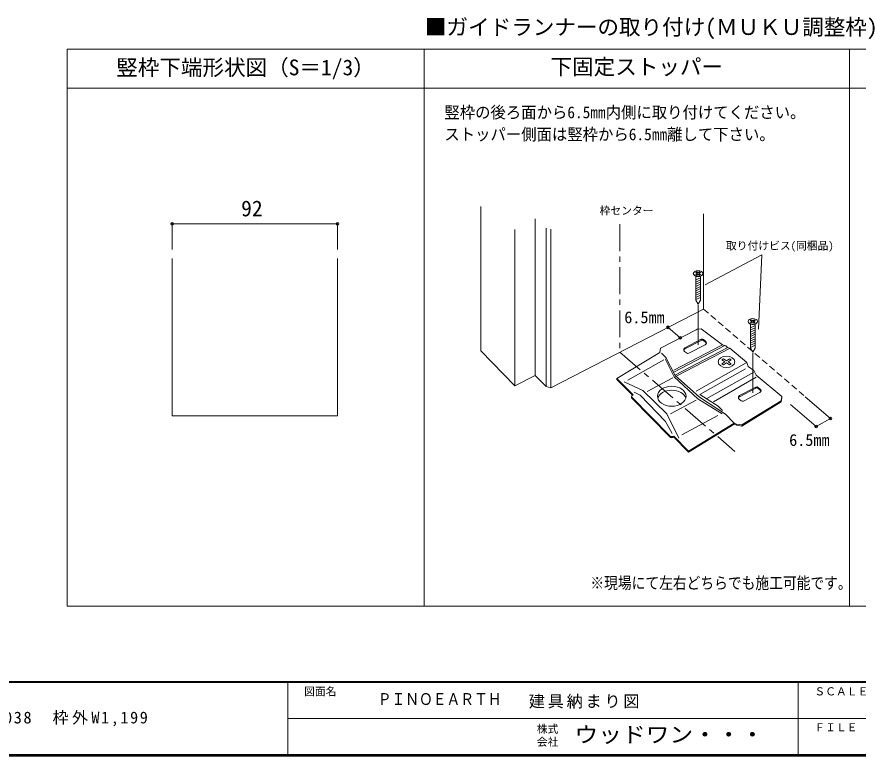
# Model space of a CAD drawing. Units: millimetres, scale not verified, with parts at other scales. Extents: x -973 to 977, y -718 to 696.
# Drawn here: x -250 to 531, y -701 to -15 of the extents above; entities that cross this region are included whole.
import ezdxf
from ezdxf.enums import TextEntityAlignment as Align

# ---------------------------------------------------------------- set-up
doc = ezdxf.new("R2010")
doc.units = ezdxf.units.MM
doc.header["$LTSCALE"] = 5
doc.header["$PDMODE"] = 32
doc.header["$PDSIZE"] = 2.5
doc.linetypes.add('CHAIN1', pattern=[8, 5, -1, 1, -1])
doc.linetypes.add('DASHED1', pattern=[1.8, 1.2, -0.6])
for name, color, linetype, lineweight in [('0-0_補助線', 3, 'Continuous', 9), ('0-C_ハッチ', 7, 'Continuous', 9), ('F-1_枠', 6, 'Continuous', 9)]:
    doc.layers.add(name, color=color, linetype=linetype, lineweight=lineweight)
doc.layers.add('F-A_文字', color=7, linetype='Continuous')
doc.styles.add('ＭＳ ゴシック', font='')
doc.styles.get('ＭＳ ゴシック').set_extended_font_data('MS Gothic')

msp = doc.modelspace()

# ---------------------------------------------------------------- linework, layer by layer
at = {"layer": '0-0_補助線'}
for p, q in [((-203.091, -45.151), (127.854, -45.151)), ((-203.091, -45.151), (-203.091, -561.667)), ((-203.091, -81.151), (127.854, -81.151)), ((-105.816, -239.311), (-105.816, -385.192)), ((47.518, -239.311), (47.518, -385.192)), ((-105.816, -385.192), (47.518, -385.192))]:
    msp.add_line(p, q, dxfattribs=at)
at = {"layer": '0-0_補助線', "color": 4}
msp.add_line((-105.816, -207.054), (-105.816, -230.977), dxfattribs=at)
msp.add_lwpolyline([(-105.816, -207.054), (47.518, -207.054), (47.518, -230.977)], dxfattribs=at)
at = {"layer": '0-0_補助線', "color": 7}
for p in [(-105.816, -207.054), (47.518, -207.054)]:
    msp.add_point(p, dxfattribs=at)
at = {"layer": '0-C_ハッチ', "color": 3}
for p, q in [((127.854, -45.151), (917.454, -45.151)), ((127.854, -561.667), (127.854, -45.151)), ((522.654, -561.667), (522.654, -45.151)), ((917.454, -81.151), (127.854, -81.151)), ((-203.091, -561.667), (917.454, -561.667))]:
    msp.add_line(p, q, dxfattribs=at)
at = {"layer": '0-C_ハッチ', "color": 2}
for p, q in [((180.447, -191.037), (180.447, -325.03)), ((230.989, -347.7), (230.989, -202.324)), ((387.158, -286.103), (387.158, -197.817)), ((212.154, -357.395), (212.154, -212.282)), ((245.368, -212.122), (245.368, -359.101)), ((245.368, -359.101), (387.167, -286.111)), ((212.154, -357.395), (180.447, -325.03)), ((212.154, -357.395), (230.989, -347.7)), ((245.368, -359.101), (241.189, -358.111))]:
    msp.add_line(p, q, dxfattribs=at)
at = {"layer": '0-C_ハッチ', "color": 4, "linetype": 'CHAIN1'}
for p, q in [((309.486, -207.344), (309.486, -326.095)), ((309.503, -326.076), (416.189, -418.169))]:
    msp.add_line(p, q, dxfattribs=at)
at = {"layer": '0-C_ハッチ', "color": 4}
for p, q in [((388.697, -263.818), (441.328, -235.984)), ((438.109, -304.866), (441.328, -235.984)), ((354.161, -303.088), (365.555, -312.923)), ((504.901, -387.778), (481.314, -367.418)), ((491.561, -395.084), (467.917, -374.674)), ((491.561, -395.084), (504.901, -387.778))]:
    msp.add_line(p, q, dxfattribs=at)
at = {"layer": '0-C_ハッチ'}
for p, q in [((380.644, -251.772), (379.862, -252.275)), ((379.862, -252.275), (381.253, -253.169)), ((381.253, -253.169), (379.862, -254.063)), ((379.862, -254.063), (380.644, -254.566)), ((379.867, -255.659), (379.867, -278.007)), ((384.204, -257.074), (379.867, -259.153)), ((380.644, -251.772), (382.035, -252.666)), ((382.035, -253.672), (380.644, -254.566)), ((383.426, -251.772), (382.035, -252.666)), ((382.035, -253.672), (383.426, -254.566)), ((383.426, -251.772), (384.209, -252.275)), ((384.209, -254.063), (383.426, -254.566)), ((384.204, -255.697), (384.204, -278.007)), ((384.204, -259.102), (379.867, -261.18)), ((384.204, -261.129), (379.867, -263.207)), ((384.204, -263.156), (379.867, -265.234)), ((384.204, -265.183), (379.867, -267.262)), ((384.204, -267.211), (379.867, -269.289)), ((384.204, -269.238), (379.867, -271.316)), ((384.204, -271.265), (379.867, -273.344)), ((384.204, -273.292), (379.867, -275.371)), ((384.204, -275.32), (379.867, -277.398)), ((379.867, -278.007), (382.035, -281.763)), ((384.204, -278.007), (382.035, -281.763)), ((382.035, -319.325), (382.035, -282.538)), ((431.357, -296.149), (430.574, -296.652)), ((431.357, -296.149), (432.748, -297.044)), ((434.139, -296.149), (432.748, -297.044)), ((434.139, -296.149), (434.921, -296.652)), ((430.574, -296.652), (431.965, -297.547)), ((431.965, -297.547), (430.574, -298.441)), ((430.574, -298.441), (431.357, -298.944)), ((430.579, -300.037), (430.579, -322.385)), ((434.916, -301.452), (430.579, -303.53)), ((434.916, -303.479), (430.579, -305.558)), ((432.748, -298.05), (431.357, -298.944)), ((432.748, -298.05), (434.139, -298.944)), ((434.921, -298.441), (434.139, -298.944)), ((434.916, -300.075), (434.916, -322.385)), ((380.401, -305.315), (347.083, -322.389)), ((380.401, -305.315), (381.221, -304.894)), ((381.221, -304.894), (385.099, -304.383)), ((385.099, -304.383), (404.609, -319.408)), ((434.916, -305.507), (430.579, -307.585)), ((434.916, -307.534), (430.579, -309.612)), ((434.916, -309.561), (430.579, -311.639)), ((434.916, -311.588), (430.579, -313.667)), ((404.218, -319.611), (359.624, -342.779)), ((385.031, -314.169), (369.824, -322.05)), ((385.031, -315.169), (369.824, -323.05)), ((388.686, -319.234), (373.478, -327.115)), ((385.031, -314.169), (385.031, -315.169)), ((385.443, -314.01), (385.443, -315.01)), ((385.685, -313.962), (385.685, -314.962)), ((385.952, -313.945), (385.952, -314.945)), ((386.244, -313.966), (386.244, -314.966)), ((386.515, -314.025), (386.515, -315.025)), ((387.233, -314.409), (387.233, -315.409)), ((387.233, -314.409), (389.047, -315.922)), ((387.233, -315.409), (389.047, -316.922)), ((404.609, -319.408), (407.71, -320.162)), ((434.916, -313.616), (430.579, -315.694)), ((434.916, -315.643), (430.579, -317.721)), ((434.916, -317.67), (430.579, -319.749)), ((434.916, -319.697), (430.579, -321.776)), ((346.722, -326.317), (306.794, -350.445)), ((347.083, -322.389), (346.722, -326.317)), ((348.026, -327.087), (352.295, -330.968)), ((406.803, -320.01), (359.555, -344.556)), ((409.121, -322.047), (361.025, -347.034)), ((411.344, -322.599), (362.426, -348.013)), ((368.916, -323.015), (368.916, -324.015)), ((369.116, -322.664), (369.116, -323.664)), ((371.277, -326.875), (369.463, -325.361)), ((369.824, -322.05), (369.824, -323.05)), ((407.71, -320.162), (409.467, -321.867)), ((409.467, -321.867), (411.648, -322.312)), ((411.648, -322.312), (427.277, -335.805)), ((430.579, -322.385), (432.748, -326.141)), ((434.916, -322.385), (432.748, -326.141)), ((432.748, -363.703), (432.748, -326.916)), ((350.171, -333.192), (317.049, -352.083)), ((359.956, -349.101), (351.693, -332.234)), ((352.295, -330.968), (360.904, -347.682)), ((405.65, -332.261), (404.085, -333.267)), ((404.085, -333.267), (406.867, -335.056)), ((406.867, -335.056), (404.085, -336.844)), ((405.65, -332.261), (408.432, -334.049)), ((411.214, -332.261), (408.432, -334.049)), ((411.214, -332.261), (412.779, -333.267)), ((380.344, -362.275), (426.627, -336.171)), ((426.006, -341.634), (383.693, -365.498)), ((404.085, -336.844), (405.65, -337.85)), ((408.432, -336.062), (405.65, -337.85)), ((408.432, -336.062), (411.214, -337.85)), ((412.779, -336.844), (411.214, -337.85)), ((427.277, -335.805), (428.419, -339.419)), ((428.419, -339.419), (433.644, -343.28)), ((433.644, -343.28), (435.964, -347.336)), ((306.794, -351.445), (306.794, -350.445)), ((306.794, -350.445), (321.871, -365.76)), ((358.78, -349.905), (334.934, -362.731)), ((381.704, -369.288), (359.956, -349.101)), ((360.904, -347.682), (383.363, -367.857)), ((433.768, -344.688), (390.075, -369.195)), ((435.964, -349.38), (396.406, -372.112)), ((435.964, -347.336), (459.642, -367.185)), ((306.794, -351.445), (321.257, -366.137)), ((313.615, -353.535), (330.738, -361.676)), ((435.744, -358.547), (420.536, -366.428)), ((435.744, -358.547), (435.744, -359.547)), ((436.155, -358.388), (436.155, -359.388)), ((436.397, -358.34), (436.397, -359.34)), ((436.664, -358.322), (436.664, -359.322)), ((436.956, -358.344), (436.956, -359.344)), ((437.227, -358.403), (437.227, -359.403)), ((437.945, -358.787), (437.945, -359.787)), ((437.945, -358.787), (439.759, -360.3)), ((320.877, -366.371), (321.871, -365.76)), ((328.454, -365.963), (322.697, -363.214)), ((351.801, -390.502), (328.454, -365.963)), ((330.738, -361.676), (353.145, -383.264)), ((383.693, -365.498), (400.863, -376.143)), ((435.744, -359.547), (420.536, -367.428)), ((420.536, -366.428), (420.536, -367.428)), ((439.398, -363.611), (424.191, -371.492)), ((437.945, -359.787), (439.759, -361.3)), ((320.401, -367.223), (320.401, -368.223)), ((320.517, -367.692), (320.517, -368.692)), ((320.677, -367.913), (320.677, -368.913)), ((320.688, -367.924), (355.795, -403.586)), ((320.688, -368.924), (355.795, -404.586)), ((320.93, -368.17), (320.93, -369.17)), ((380.342, -370.627), (356.496, -383.455)), ((404.343, -383.329), (381.704, -369.288)), ((383.363, -367.857), (407.581, -383.618)), ((419.628, -367.393), (419.628, -368.393)), ((419.828, -367.042), (419.828, -368.042)), ((421.989, -371.252), (420.175, -369.739)), ((459.115, -371.273), (422.557, -393.654)), ((422.557, -394.654), (459.115, -372.273)), ((459.642, -367.185), (459.115, -371.273)), ((459.642, -368.185), (459.115, -372.273)), ((459.115, -372.273), (459.115, -371.273)), ((459.642, -367.185), (459.642, -368.185)), ((400.863, -376.143), (404.62, -380.342)), ((364.24, -405.922), (353.145, -383.264)), ((400.252, -384.846), (366.897, -402.79)), ((407.581, -383.618), (415.622, -391.845)), ((358.015, -401.692), (351.801, -390.502)), ((415.622, -392.845), (373.227, -418.926)), ((415.622, -391.845), (373.228, -417.928)), ((415.622, -391.845), (415.622, -392.845)), ((417.671, -392.93), (415.622, -391.845)), ((417.671, -393.93), (415.622, -392.845)), ((417.671, -392.93), (417.671, -393.93)), ((422.557, -393.654), (417.671, -392.93)), ((422.557, -394.654), (417.671, -393.93)), ((422.557, -393.654), (422.557, -394.654)), ((355.795, -403.586), (355.795, -404.586)), ((356.329, -404.016), (356.329, -405.016)), ((356.856, -404.281), (356.856, -405.281)), ((357.47, -404.445), (357.47, -405.445)), ((358.165, -404.472), (358.165, -405.472)), ((358.798, -404.353), (358.798, -405.353)), ((359.534, -404.018), (359.534, -405.018)), ((359.534, -404.018), (373.228, -417.928)), ((359.534, -405.018), (373.226, -418.926)), ((373.228, -417.928), (373.227, -418.926))]:
    msp.add_line(p, q, dxfattribs=at)
at = {"layer": '0-C_ハッチ', "linetype": 'DASHED1'}
msp.add_line((387.158, -286.103), (481.275, -367.346), dxfattribs=at)
at = {"layer": '0-C_ハッチ', "color": 2}
msp.add_lwpolyline([(241.189, -211.077), (241.189, -358.111), (230.989, -347.7)], dxfattribs=at)
at = {"layer": '0-C_ハッチ'}
for points in [[(384.209, -252.275), (382.818, -253.169), (384.209, -254.063)], [(434.921, -296.652), (433.53, -297.547), (434.921, -298.441)], [(412.779, -333.267), (409.997, -335.056), (412.779, -336.844)]]:
    msp.add_lwpolyline(points, dxfattribs=at)
for centre, radius, start, end in [((385.952, -315.945), 2, 50.15987, 117.39493), ((385.952, -316.945), 2, 50.15987, 117.39493), ((387.766, -317.458), 2, 297.39493, 50.15987), ((387.766, -318.458), 2, 20.7554, 50.15987), ((370.744, -323.826), 2, 117.39493, 230.15987), ((370.744, -324.826), 2, 117.39493, 165.52249), ((372.558, -325.339), 2, 230.15987, 297.39493), ((436.664, -360.322), 2, 50.15987, 117.39493), ((321.401, -367.223), 1, 121.6015, 224.55109), ((421.457, -368.203), 2, 117.39493, 230.15987), ((436.664, -361.322), 2, 50.15987, 117.39493), ((438.478, -361.836), 2, 297.39493, 50.15987), ((438.478, -362.836), 2, 20.7554, 50.15987), ((321.401, -368.223), 1, 180, 224.55109), ((421.457, -369.203), 2, 117.39493, 165.52249), ((423.27, -369.717), 2, 230.15987, 297.39493), ((357.933, -401.481), 3, 224.55109, 302.26296), ((357.933, -402.481), 3, 224.55109, 302.26296)]:
    msp.add_arc(centre, radius, start, end, dxfattribs=at)
for centre, major_axis, ratio in [((382.035, -253.169), (4.359, 0), 0.6), ((432.748, -297.547), (4.359, 0), 0.6), ((408.432, -335.056), (7.619, 0), 0.7), ((357.672, -367.008), (13.283, 0), 0.7)]:
    msp.add_ellipse(centre, major_axis=major_axis, ratio=ratio, dxfattribs=at)
for centre, major_axis, ratio, start_param, end_param in [((382.09, -253.41), (4.359, 0), 0.6, 3.2305959, 6.4650604), ((432.802, -297.787), (4.359, 0), 0.6, 3.2305959, 6.4650604), ((357.724, -370.728), (13.283, 0), 0.7, 0.2111187, 2.9497865)]:
    msp.add_ellipse(centre, major_axis=major_axis, ratio=ratio, start_param=start_param, end_param=end_param, dxfattribs=at)
at = {"layer": '0-C_ハッチ', "color": 4}
for p in [(354.161, -303.088), (365.555, -312.923), (504.901, -387.778), (491.561, -395.084)]:
    msp.add_point(p, dxfattribs=at)
at = {"layer": 'F-1_枠'}
for p, q in [((976.653, -631.667), (-973.347, -631.667)), ((976.653, -632.5), (-973.347, -632.5)), ((1.653, -632.5), (1.653, -699.167)), ((474.986, -632.5), (474.986, -699.167)), ((1.653, -665.833), (974.986, -665.834)), ((976.653, -699.167), (-973.347, -699.167)), ((976.653, -700), (-973.347, -700)), ((976.653, -700.833), (-973.347, -700.833))]:
    msp.add_line(p, q, dxfattribs=at)

# ---------------------------------------------------------------- texts
at = {"layer": '0-0_補助線', "color": 7, "style": 'ＭＳ ゴシック'}
for s, p in [('竪枠下端形状図（S＝1/3）', (-157.618, -73.777)), ('92', (-41.765, -204.554))]:
    msp.add_text(s, height=14.66, dxfattribs=at).set_placement(p, align=Align.BOTTOM_LEFT)
at = {"layer": '0-C_ハッチ', "style": 'ＭＳ ゴシック'}
for s, height, p in [('■ガイドランナーの取り付け(ＭＵＫＵ調整枠)', 14.66, (128.741, -36.312)), ('下固定ストッパー', 14.66, (245.254, -73.151)), ('枠センター', 7.331, (290.731, -200.732)), ('取り付けビス(同梱品)', 7.331, (407.934, -233.259)), ('6.5㎜', 11, (313.638, -302.597)), ('6.5㎜', 11, (466.582, -416.376))]:
    msp.add_text(s, height=height, dxfattribs=at).set_placement(p, align=Align.BOTTOM_LEFT)
for s, width, p in [('竪枠の後ろ面から6.5㎜内側に取り付けてください。', 0.95, (146.763, -112.478)), ('ストッパー側面は竪枠から6.5㎜離して下さい。', 0.95, (146.763, -132.878)), ('※現場にて左右どちらでも施工可能です。', 0.85, (282.188, -548.989))]:
    msp.add_text(s, height=11, dxfattribs=dict(at, width=width)).set_placement(p, align=Align.BOTTOM_LEFT)
at = {"layer": 'F-A_文字', "style": 'ＭＳ ゴシック'}
for s, p in [('図面名', (16.653, -646.667)), ('ＳＣＡＬＥ', (489.986, -646.667)), ('株式', (232.486, -681.5)), ('ＦＩＬＥ', (489.986, -680)), ('会社', (232.486, -693.5))]:
    msp.add_text(s, height=7.331, dxfattribs=at).set_placement(p, align=Align.BOTTOM_LEFT)
for s, height, width, p in [('ＰＩＮＯＥＡＲＴＨ', 11, 0.85, (84.986, -656.667)), ('ウッドワン・・・', 14.66, 1.1, (267.486, -692.5))]:
    msp.add_text(s, height=height, dxfattribs=dict(at, width=width)).set_placement(p, align=Align.BOTTOM_LEFT)
at = {"layer": 'F-A_文字', "char_height": 11, "attachment_point": 7, "style": 'ＭＳ ゴシック'}
for s, insert in [('\\T1.17;建具納まり図', (224.986, -656.667)), ('\\T1.2;ピノアース\u3000クローゼットドア\\~\\~調整枠\u3000３方枠下レール無し\u3000枠外H2,038\u3000枠外W1,199', (-846.68, -673.333))]:
    msp.add_mtext(s, dxfattribs=dict(at, insert=insert))

doc.saveas('drawing.dxf')
